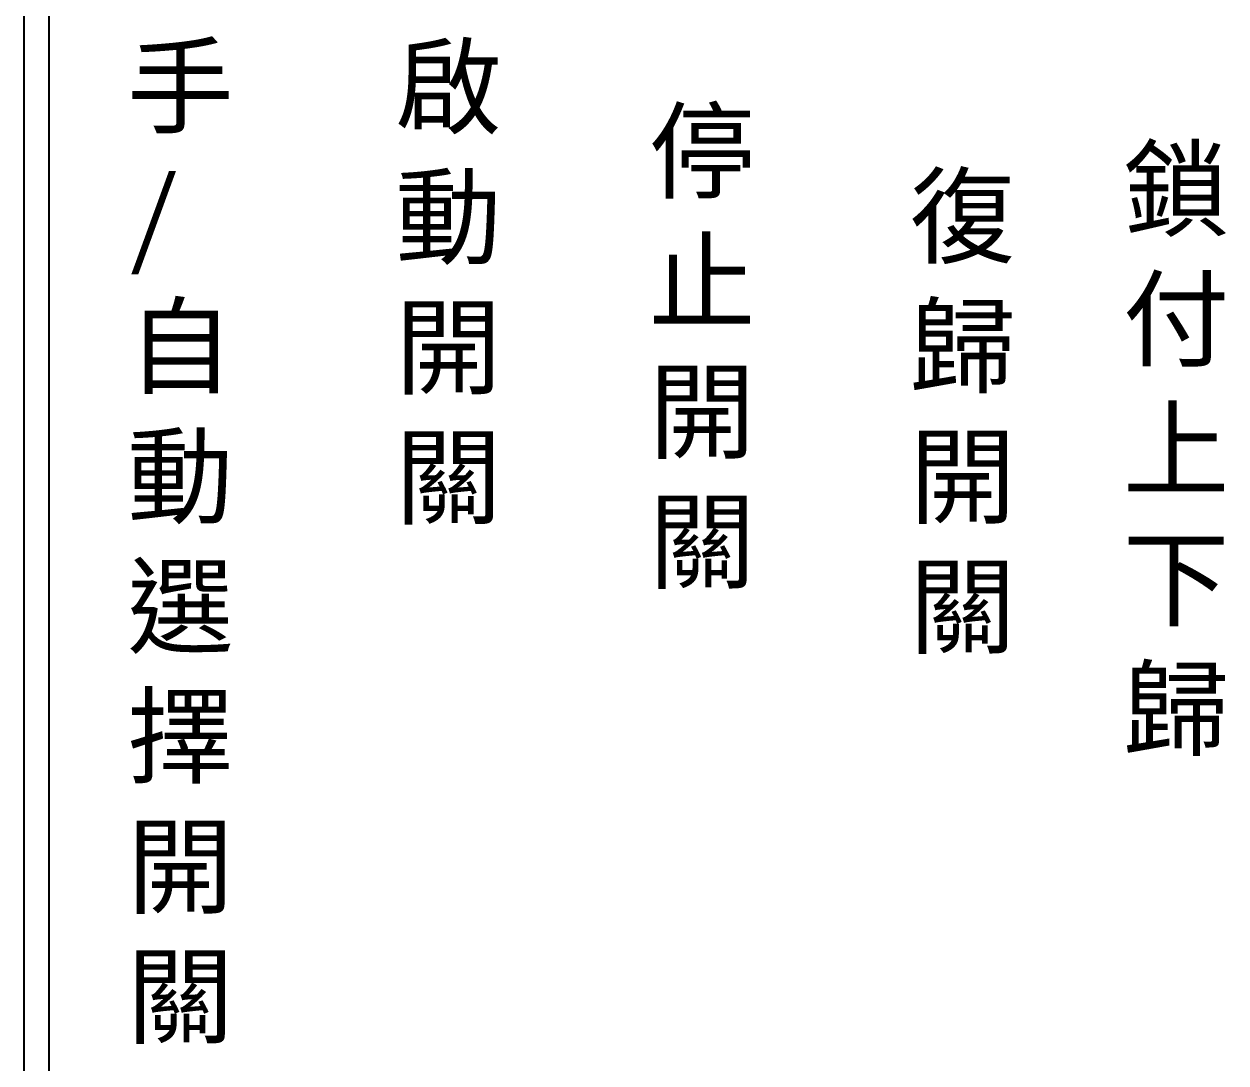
# Model space of a CAD drawing. Extents: x 275 to 562, y 265 to 469.
# Drawn here: x 274.9 to 335, y 308.4 to 360.4 of the extents above; entities that cross this region are included whole.
import ezdxf

# ---------------------------------------------------------------- set-up
doc = ezdxf.new("R2010")
doc.units = 0
doc.layers.add('圖框層', color=7, linetype='CONTINUOUS')
doc.layers.add('標尺寸層', color=3, linetype='CONTINUOUS')
doc.styles.add('CNS', font='romanc.shx', dxfattribs={"bigfont": 'chineset.shx'})

msp = doc.modelspace()

# ---------------------------------------------------------------- linework, layer by layer
at = {"layer": '圖框層', "color": 7}
for p, q in [((274.898, 264.945), (274.898, 468.914)), ((276.148, 266.195), (276.148, 467.665))]:
    msp.add_line(p, q, dxfattribs=at)

# ---------------------------------------------------------------- texts
at = {"layer": '標尺寸層', "color": 7, "char_height": 3.9, "style": 'CNS'}
for s, insert, width, attachment_point in [('{\\fDFKai-SB|b0|i0|c136|p65;手\\P/\\P自動選擇開關}', (280.057, 359.212), 4.96081, 1), ('{\\fDFKai-SB|b0|i0|c136|p65;啟動開關}', (293.472, 359.179), 4.96081, 1), ('{\\fDFKai-SB|b0|i0|c136|p65;停止\\P開關}', (308.817, 344.043), 6.57065, 5), ('{\\fDFKai-SB|b0|i0|c136|p65;鎖付上下歸}', (332.528, 338.918), 4.96081, 5), ('{\\fDFKai-SB|b0|i0|c136|p65;\\P復歸開關}', (321.849, 344.043), 6.57065, 5)]:
    msp.add_mtext(s, dxfattribs=dict(at, insert=insert, width=width, attachment_point=attachment_point))

doc.saveas('drawing.dxf')
